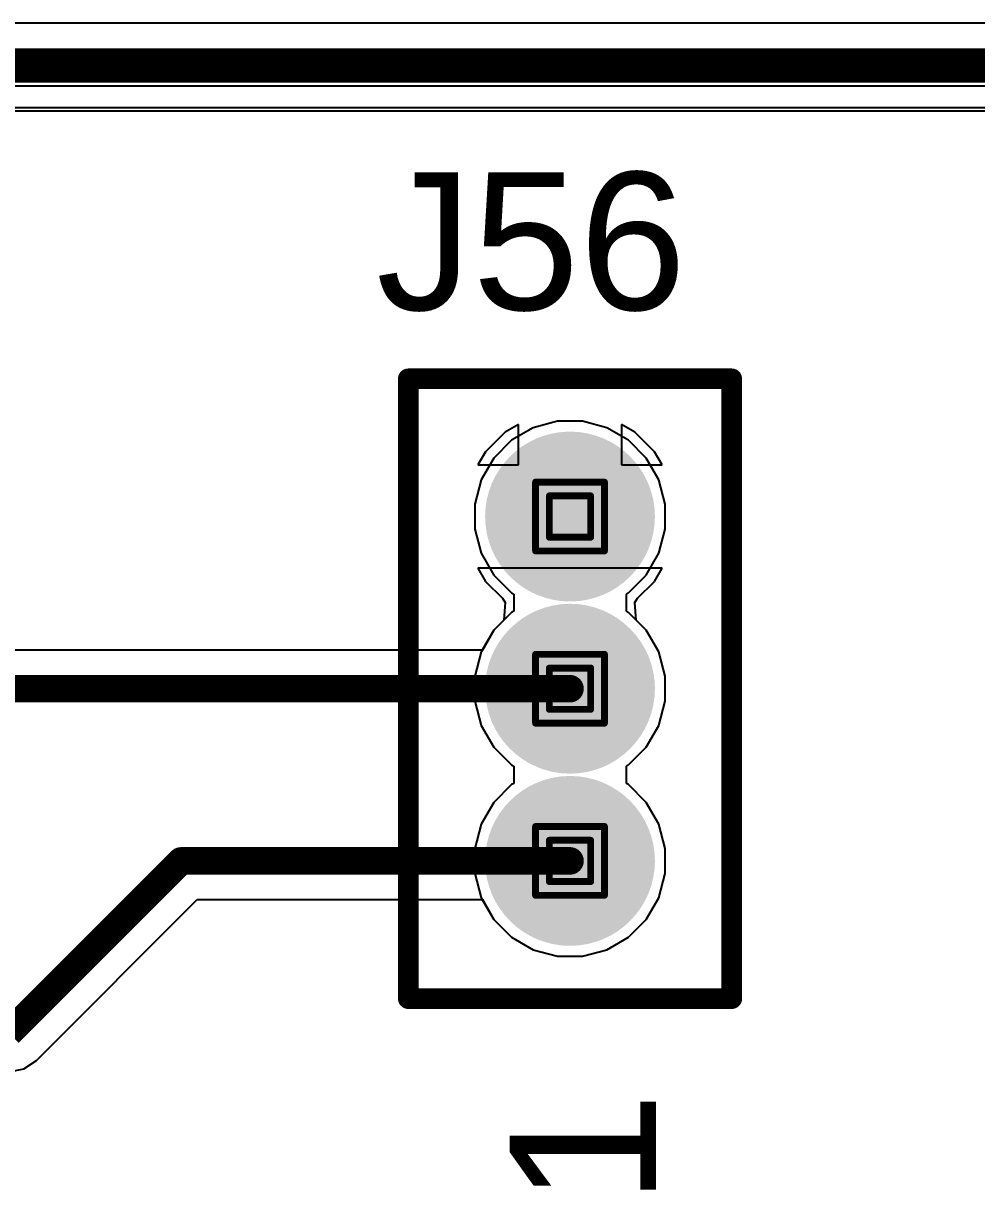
# Model space of a CAD drawing. Header units: inches. Extents: x -0.1 to 17.9, y -0.8 to 4.8.
# Drawn here: x 1.8891 to 2.1662, y 1.7245 to 2.0632 of the extents above; entities that cross this region are included whole.
import ezdxf

# ---------------------------------------------------------------- set-up
doc = ezdxf.new("R2010")
doc.units = ezdxf.units.IN
doc.header["$MEASUREMENT"] = 0
for name, color, linetype in [('Bottom Layer 1', 5, 'Continuous'), ('Bottom Solder', 6, 'Continuous'), ('Drill Drawing', 1, 'Continuous'), ('GND+Signal', 16, 'Continuous'), ('Multi-Layer', 9, 'Continuous'), ('Pad Holes', 156, 'Continuous'), ('PWR+Signal', 76, 'Continuous'), ('Top 3D Body', 56, 'Continuous'), ('Top Layer 1', 1, 'Continuous'), ('Top Overlay', 2, 'Continuous'), ('Top Solder', 216, 'Continuous')]:
    doc.layers.add(name, color=color, linetype=linetype)
doc.styles.add('Arial', font='', dxfattribs={"height": 0.2})
doc.styles.get('Arial').set_extended_font_data('Arial')

# ---------------------------------------------------------------- blocks, each defined once
blk = doc.blocks.new('HDR_1_3_S_________1_27____68')
at = {"layer": 'Bottom Layer 1'}
h = blk.add_hatch(color=5, dxfattribs=at)
edge = h.paths.add_edge_path()
edge.add_arc((-0.05, 0), 0.02067, 0, 360)
h = blk.add_hatch(color=5, dxfattribs=at)
edge = h.paths.add_edge_path()
edge.add_arc((-0.05, 0), 0.02067, 0, 360)
h = blk.add_hatch(color=5, dxfattribs=at)
edge = h.paths.add_edge_path()
edge.add_arc((0, 0), 0.02067, 0, 360)
h = blk.add_hatch(color=5, dxfattribs=at)
edge = h.paths.add_edge_path()
edge.add_arc((0.05, 0), 0.02067, 0, 360)
at = {"layer": 'Bottom Solder'}
h = blk.add_hatch(color=6, dxfattribs=at)
edge = h.paths.add_edge_path()
edge.add_arc((-0.05, 0), 0.02467, 0, 360)
h = blk.add_hatch(color=6, dxfattribs=at)
edge = h.paths.add_edge_path()
edge.add_arc((-0.05, 0), 0.02467, 0, 360)
h = blk.add_hatch(color=6, dxfattribs=at)
edge = h.paths.add_edge_path()
edge.add_arc((0, 0), 0.02467, 0, 360)
h = blk.add_hatch(color=6, dxfattribs=at)
edge = h.paths.add_edge_path()
edge.add_arc((0.05, 0), 0.02467, 0, 360)
at = {"layer": 'GND+Signal'}
h = blk.add_hatch(color=16, dxfattribs=at)
edge = h.paths.add_edge_path()
edge.add_arc((-0.05, 0), 0.02067, 0, 360)
h = blk.add_hatch(color=16, dxfattribs=at)
edge = h.paths.add_edge_path()
edge.add_arc((-0.05, 0), 0.02067, 0, 360)
h = blk.add_hatch(color=16, dxfattribs=at)
edge = h.paths.add_edge_path()
edge.add_arc((0, 0), 0.02067, 0, 360)
h = blk.add_hatch(color=16, dxfattribs=at)
edge = h.paths.add_edge_path()
edge.add_arc((0.05, 0), 0.02067, 0, 360)
at = {"layer": 'Multi-Layer'}
h = blk.add_hatch(color=9, dxfattribs=at)
edge = h.paths.add_edge_path()
edge.add_arc((-0.05, 0), 0.02067, 0, 360)
h = blk.add_hatch(color=9, dxfattribs=at)
edge = h.paths.add_edge_path()
edge.add_arc((-0.05, 0), 0.02067, 0, 360)
h = blk.add_hatch(color=9, dxfattribs=at)
edge = h.paths.add_edge_path()
edge.add_arc((0, 0), 0.02067, 0, 360)
h = blk.add_hatch(color=9, dxfattribs=at)
edge = h.paths.add_edge_path()
edge.add_arc((0.05, 0), 0.02067, 0, 360)
at = {"layer": 'Pad Holes'}
h = blk.add_hatch(color=7, dxfattribs=at)
edge = h.paths.add_edge_path()
edge.add_arc((-0.05, 0), 0.01417, 0, 360)
h = blk.add_hatch(color=7, dxfattribs=at)
edge = h.paths.add_edge_path()
edge.add_arc((-0.05, 0), 0.01417, 0, 360)
h = blk.add_hatch(color=7, dxfattribs=at)
edge = h.paths.add_edge_path()
edge.add_arc((0, 0), 0.01417, 0, 360)
h = blk.add_hatch(color=7, dxfattribs=at)
edge = h.paths.add_edge_path()
edge.add_arc((0.05, 0), 0.01417, 0, 360)
at = {"layer": 'PWR+Signal'}
h = blk.add_hatch(color=76, dxfattribs=at)
edge = h.paths.add_edge_path()
edge.add_arc((-0.05, 0), 0.02067, 0, 360)
h = blk.add_hatch(color=76, dxfattribs=at)
edge = h.paths.add_edge_path()
edge.add_arc((-0.05, 0), 0.02067, 0, 360)
h = blk.add_hatch(color=76, dxfattribs=at)
edge = h.paths.add_edge_path()
edge.add_arc((0, 0), 0.02067, 0, 360)
h = blk.add_hatch(color=76, dxfattribs=at)
edge = h.paths.add_edge_path()
edge.add_arc((0.05, 0), 0.02067, 0, 360)
at = {"layer": 'Top Layer 1'}
h = blk.add_hatch(color=1, dxfattribs=at)
edge = h.paths.add_edge_path()
edge.add_arc((-0.05, 0), 0.02067, 0, 360)
h = blk.add_hatch(color=1, dxfattribs=at)
edge = h.paths.add_edge_path()
edge.add_arc((-0.05, 0), 0.02067, 0, 360)
h = blk.add_hatch(color=1, dxfattribs=at)
edge = h.paths.add_edge_path()
edge.add_arc((0, 0), 0.02067, 0, 360)
h = blk.add_hatch(color=1, dxfattribs=at)
edge = h.paths.add_edge_path()
edge.add_arc((0.05, 0), 0.02067, 0, 360)
at = {"layer": 'Top Solder'}
h = blk.add_hatch(color=216, dxfattribs=at)
edge = h.paths.add_edge_path()
edge.add_arc((-0.05, 0), 0.02467, 0, 360)
h = blk.add_hatch(color=216, dxfattribs=at)
edge = h.paths.add_edge_path()
edge.add_arc((-0.05, 0), 0.02467, 0, 360)
h = blk.add_hatch(color=216, dxfattribs=at)
edge = h.paths.add_edge_path()
edge.add_arc((0, 0), 0.02467, 0, 360)
h = blk.add_hatch(color=216, dxfattribs=at)
edge = h.paths.add_edge_path()
edge.add_arc((0.05, 0), 0.02467, 0, 360)
at = {"layer": 'Top Overlay'}
for points in [[(-0.09, 0.04713, 0.005, 0.005, 0), (-0.09, -0.04689, 0.005, 0.005, 0)], [(-0.09, 0.04713, 0.005, 0.005, 0), (0.09, 0.04713, 0.005, 0.005, 0)], [(0.09, 0.04713, 0.005, 0.005, 0), (0.09, -0.04689, 0.005, 0.005, 0)], [(-0.09, -0.04689, 0.005, 0.005, 0), (0.09, -0.04689, 0.005, 0.005, 0)]]:
    blk.add_lwpolyline(points, format="xyseb", dxfattribs=at)
for points in [[(-0.09125, 0.04713, 0.0025, 0.0025, 1), (-0.08875, 0.04713, 0.0025, 0.0025, 1)], [(-0.09125, 0.04713, 0.0025, 0.0025, 1), (-0.08875, 0.04713, 0.0025, 0.0025, 1)], [(0.08875, 0.04713, 0.0025, 0.0025, 1), (0.09125, 0.04713, 0.0025, 0.0025, 1)], [(0.08875, 0.04713, 0.0025, 0.0025, 1), (0.09125, 0.04713, 0.0025, 0.0025, 1)], [(-0.09125, -0.04689, 0.0025, 0.0025, 1), (-0.08875, -0.04689, 0.0025, 0.0025, 1)], [(-0.09125, -0.04689, 0.0025, 0.0025, 1), (-0.08875, -0.04689, 0.0025, 0.0025, 1)], [(0.08875, -0.04689, 0.0025, 0.0025, 1), (0.09125, -0.04689, 0.0025, 0.0025, 1)], [(0.08875, -0.04689, 0.0025, 0.0025, 1), (0.09125, -0.04689, 0.0025, 0.0025, 1)]]:
    blk.add_lwpolyline(points, format="xyseb", close=True, dxfattribs=at)

msp = doc.modelspace()

# ---------------------------------------------------------------- hatches: boundary and pattern name
at = {"layer": 'Pad Holes'}
h = msp.add_hatch(color=7, dxfattribs=at)
edge = h.paths.add_edge_path()
edge.add_arc((2.001, 1.96), 0.0015, 0, 360)
h = msp.add_hatch(color=7, dxfattribs=at)
edge = h.paths.add_edge_path()
edge.add_arc((2.001, 1.96), 0.0015, 0, 360)
h = msp.add_hatch(color=7, dxfattribs=at)
edge = h.paths.add_edge_path()
edge.add_arc((2.095, 1.96), 0.0015, 0, 360)
h = msp.add_hatch(color=7, dxfattribs=at)
edge = h.paths.add_edge_path()
edge.add_arc((2.095, 1.96), 0.0015, 0, 360)
h = msp.add_hatch(color=7, dxfattribs=at)
edge = h.paths.add_edge_path()
edge.add_arc((2.001, 1.78), 0.0015, 0, 360)
h = msp.add_hatch(color=7, dxfattribs=at)
edge = h.paths.add_edge_path()
edge.add_arc((2.001, 1.78), 0.0015, 0, 360)
h = msp.add_hatch(color=7, dxfattribs=at)
edge = h.paths.add_edge_path()
edge.add_arc((2.095, 1.78), 0.0015, 0, 360)
h = msp.add_hatch(color=7, dxfattribs=at)
edge = h.paths.add_edge_path()
edge.add_arc((2.095, 1.78), 0.0015, 0, 360)
at = {"layer": 'Top 3D Body'}
h = msp.add_hatch(color=56, dxfattribs=at)
edge = h.paths.add_edge_path()
edge.add_arc((2.001, 1.96), 0.0015, 0, 360)
h = msp.add_hatch(color=56, dxfattribs=at)
edge = h.paths.add_edge_path()
edge.add_arc((2.001, 1.96), 0.0015, 0, 360)
h = msp.add_hatch(color=56, dxfattribs=at)
edge = h.paths.add_edge_path()
edge.add_arc((2.095, 1.96), 0.0015, 0, 360)
h = msp.add_hatch(color=56, dxfattribs=at)
edge = h.paths.add_edge_path()
edge.add_arc((2.095, 1.96), 0.0015, 0, 360)
h = msp.add_hatch(color=56, dxfattribs=at)
edge = h.paths.add_edge_path()
edge.add_arc((2.001, 1.78), 0.0015, 0, 360)
h = msp.add_hatch(color=56, dxfattribs=at)
edge = h.paths.add_edge_path()
edge.add_arc((2.001, 1.78), 0.0015, 0, 360)
h = msp.add_hatch(color=56, dxfattribs=at)
edge = h.paths.add_edge_path()
edge.add_arc((2.095, 1.78), 0.0015, 0, 360)
h = msp.add_hatch(color=56, dxfattribs=at)
edge = h.paths.add_edge_path()
edge.add_arc((2.095, 1.78), 0.0015, 0, 360)

# ---------------------------------------------------------------- linework, layer by layer
at = {"layer": 'Bottom Layer 1'}
for p, q in [((2.38793, 2.06324), (1.52037, 2.06324)), ((1.52037, 2.03876), (2.393, 2.03876)), ((2.02917, 1.94454), (2.02346, 1.93883)), ((2.033, 1.94675), (2.02917, 1.94454)), ((2.033, 1.935), (2.033, 1.94675)), ((2.06683, 1.94454), (2.063, 1.94675)), ((2.063, 1.94675), (2.063, 1.935)), ((2.07254, 1.93883), (2.06683, 1.94454)), ((2.02346, 1.93883), (2.02125, 1.935)), ((2.07475, 1.935), (2.07254, 1.93883)), ((2.02125, 1.935), (2.033, 1.935)), ((2.063, 1.935), (2.07475, 1.935)), ((2.048, 1.905), (2.02125, 1.905)), ((2.02125, 1.905), (2.02346, 1.90117)), ((2.07475, 1.905), (2.048, 1.905)), ((2.07254, 1.90117), (2.07475, 1.905)), ((2.02346, 1.90117), (2.02836, 1.89627)), ((2.06764, 1.89627), (2.07254, 1.90117)), ((2.02836, 1.89627), (2.02914, 1.89505)), ((2.02914, 1.89505), (2.02878, 1.88991)), ((2.06686, 1.89505), (2.06764, 1.89627)), ((2.06722, 1.88991), (2.06686, 1.89505)), ((2.02586, 1.88699), (2.02222, 1.88068)), ((2.02878, 1.88991), (2.02586, 1.88699)), ((2.07014, 1.88699), (2.06722, 1.88991)), ((2.07378, 1.88068), (2.07014, 1.88699)), ((2.02222, 1.88068), (2.02033, 1.87364)), ((2.07567, 1.87364), (2.07378, 1.88068)), ((2.02033, 1.87364), (2.02033, 1.86636)), ((2.07567, 1.86636), (2.07567, 1.87364)), ((2.02033, 1.86636), (2.02222, 1.85932)), ((2.07378, 1.85932), (2.07567, 1.86636)), ((2.02222, 1.85932), (2.02586, 1.85301)), ((2.07014, 1.85301), (2.07378, 1.85932)), ((2.02586, 1.85301), (2.03101, 1.84786)), ((2.06499, 1.84786), (2.07014, 1.85301)), ((2.03101, 1.84786), (2.03163, 1.8475)), ((2.03163, 1.8475), (2.03163, 1.8425)), ((2.06437, 1.8475), (2.06499, 1.84786)), ((2.06437, 1.8425), (2.06437, 1.8475)), ((2.03101, 1.84214), (2.02586, 1.83699)), ((2.03163, 1.8425), (2.03101, 1.84214)), ((2.06499, 1.84214), (2.06437, 1.8425)), ((2.07014, 1.83699), (2.06499, 1.84214)), ((2.02586, 1.83699), (2.02222, 1.83068)), ((2.07378, 1.83068), (2.07014, 1.83699)), ((2.02222, 1.83068), (2.02033, 1.82364)), ((2.07567, 1.82364), (2.07378, 1.83068)), ((2.02033, 1.82364), (2.02033, 1.81636)), ((2.07567, 1.81636), (2.07567, 1.82364)), ((2.02033, 1.81636), (2.02222, 1.80932)), ((2.07378, 1.80932), (2.07567, 1.81636)), ((2.02222, 1.80932), (2.02586, 1.80301)), ((2.07014, 1.80301), (2.07378, 1.80932)), ((2.02586, 1.80301), (2.03101, 1.79786)), ((2.06499, 1.79786), (2.07014, 1.80301)), ((2.03101, 1.79786), (2.03732, 1.79422)), ((2.05868, 1.79422), (2.06499, 1.79786)), ((2.03732, 1.79422), (2.04436, 1.79233)), ((2.04436, 1.79233), (2.05164, 1.79233)), ((2.05164, 1.79233), (2.05868, 1.79422))]:
    msp.add_line(p, q, dxfattribs=at)
msp.add_lwpolyline([(1.506, 2.051, 0.01, 0.01, 0), (2.393, 2.051, 0.01, 0.01, 0)], format="xyseb", dxfattribs=at)
at = {"layer": 'Drill Drawing'}
for points in [[(2.038, 1.93, 0.002, 0.002, 0), (2.058, 1.93, 0.002, 0.002, 0)], [(2.038, 1.91, 0.002, 0.002, 0), (2.038, 1.93, 0.002, 0.002, 0)], [(2.058, 1.91, 0.002, 0.002, 0), (2.058, 1.93, 0.002, 0.002, 0)], [(2.042, 1.926, 0.002, 0.002, 0), (2.054, 1.926, 0.002, 0.002, 0)], [(2.042, 1.914, 0.002, 0.002, 0), (2.042, 1.926, 0.002, 0.002, 0)], [(2.054, 1.914, 0.002, 0.002, 0), (2.054, 1.926, 0.002, 0.002, 0)], [(2.042, 1.914, 0.002, 0.002, 0), (2.054, 1.914, 0.002, 0.002, 0)], [(2.038, 1.91, 0.002, 0.002, 0), (2.058, 1.91, 0.002, 0.002, 0)], [(2.038, 1.88, 0.002, 0.002, 0), (2.058, 1.88, 0.002, 0.002, 0)], [(2.038, 1.86, 0.002, 0.002, 0), (2.038, 1.88, 0.002, 0.002, 0)], [(2.058, 1.86, 0.002, 0.002, 0), (2.058, 1.88, 0.002, 0.002, 0)], [(2.042, 1.876, 0.002, 0.002, 0), (2.054, 1.876, 0.002, 0.002, 0)], [(2.042, 1.864, 0.002, 0.002, 0), (2.042, 1.876, 0.002, 0.002, 0)], [(2.054, 1.864, 0.002, 0.002, 0), (2.054, 1.876, 0.002, 0.002, 0)], [(2.042, 1.864, 0.002, 0.002, 0), (2.054, 1.864, 0.002, 0.002, 0)], [(2.038, 1.86, 0.002, 0.002, 0), (2.058, 1.86, 0.002, 0.002, 0)], [(2.038, 1.83, 0.002, 0.002, 0), (2.058, 1.83, 0.002, 0.002, 0)], [(2.038, 1.81, 0.002, 0.002, 0), (2.038, 1.83, 0.002, 0.002, 0)], [(2.058, 1.81, 0.002, 0.002, 0), (2.058, 1.83, 0.002, 0.002, 0)], [(2.042, 1.826, 0.002, 0.002, 0), (2.054, 1.826, 0.002, 0.002, 0)], [(2.042, 1.814, 0.002, 0.002, 0), (2.042, 1.826, 0.002, 0.002, 0)], [(2.054, 1.814, 0.002, 0.002, 0), (2.054, 1.826, 0.002, 0.002, 0)], [(2.042, 1.814, 0.002, 0.002, 0), (2.054, 1.814, 0.002, 0.002, 0)], [(2.038, 1.81, 0.002, 0.002, 0), (2.058, 1.81, 0.002, 0.002, 0)]]:
    msp.add_lwpolyline(points, format="xyseb", dxfattribs=at)
for points in [[(2.0375, 1.93, 0.001, 0.001, 1), (2.0385, 1.93, 0.001, 0.001, 1)], [(2.0375, 1.93, 0.001, 0.001, 1), (2.0385, 1.93, 0.001, 0.001, 1)], [(2.0575, 1.93, 0.001, 0.001, 1), (2.0585, 1.93, 0.001, 0.001, 1)], [(2.0575, 1.93, 0.001, 0.001, 1), (2.0585, 1.93, 0.001, 0.001, 1)], [(2.0415, 1.926, 0.001, 0.001, 1), (2.0425, 1.926, 0.001, 0.001, 1)], [(2.0415, 1.926, 0.001, 0.001, 1), (2.0425, 1.926, 0.001, 0.001, 1)], [(2.0535, 1.926, 0.001, 0.001, 1), (2.0545, 1.926, 0.001, 0.001, 1)], [(2.0535, 1.926, 0.001, 0.001, 1), (2.0545, 1.926, 0.001, 0.001, 1)], [(2.0415, 1.914, 0.001, 0.001, 1), (2.0425, 1.914, 0.001, 0.001, 1)], [(2.0415, 1.914, 0.001, 0.001, 1), (2.0425, 1.914, 0.001, 0.001, 1)], [(2.0535, 1.914, 0.001, 0.001, 1), (2.0545, 1.914, 0.001, 0.001, 1)], [(2.0535, 1.914, 0.001, 0.001, 1), (2.0545, 1.914, 0.001, 0.001, 1)], [(2.0375, 1.91, 0.001, 0.001, 1), (2.0385, 1.91, 0.001, 0.001, 1)], [(2.0375, 1.91, 0.001, 0.001, 1), (2.0385, 1.91, 0.001, 0.001, 1)], [(2.0575, 1.91, 0.001, 0.001, 1), (2.0585, 1.91, 0.001, 0.001, 1)], [(2.0575, 1.91, 0.001, 0.001, 1), (2.0585, 1.91, 0.001, 0.001, 1)], [(2.0375, 1.88, 0.001, 0.001, 1), (2.0385, 1.88, 0.001, 0.001, 1)], [(2.0375, 1.88, 0.001, 0.001, 1), (2.0385, 1.88, 0.001, 0.001, 1)], [(2.0575, 1.88, 0.001, 0.001, 1), (2.0585, 1.88, 0.001, 0.001, 1)], [(2.0575, 1.88, 0.001, 0.001, 1), (2.0585, 1.88, 0.001, 0.001, 1)], [(2.0415, 1.876, 0.001, 0.001, 1), (2.0425, 1.876, 0.001, 0.001, 1)], [(2.0415, 1.876, 0.001, 0.001, 1), (2.0425, 1.876, 0.001, 0.001, 1)], [(2.0535, 1.876, 0.001, 0.001, 1), (2.0545, 1.876, 0.001, 0.001, 1)], [(2.0535, 1.876, 0.001, 0.001, 1), (2.0545, 1.876, 0.001, 0.001, 1)], [(2.0415, 1.864, 0.001, 0.001, 1), (2.0425, 1.864, 0.001, 0.001, 1)], [(2.0415, 1.864, 0.001, 0.001, 1), (2.0425, 1.864, 0.001, 0.001, 1)], [(2.0535, 1.864, 0.001, 0.001, 1), (2.0545, 1.864, 0.001, 0.001, 1)], [(2.0535, 1.864, 0.001, 0.001, 1), (2.0545, 1.864, 0.001, 0.001, 1)], [(2.0375, 1.86, 0.001, 0.001, 1), (2.0385, 1.86, 0.001, 0.001, 1)], [(2.0375, 1.86, 0.001, 0.001, 1), (2.0385, 1.86, 0.001, 0.001, 1)], [(2.0575, 1.86, 0.001, 0.001, 1), (2.0585, 1.86, 0.001, 0.001, 1)], [(2.0575, 1.86, 0.001, 0.001, 1), (2.0585, 1.86, 0.001, 0.001, 1)], [(2.0375, 1.83, 0.001, 0.001, 1), (2.0385, 1.83, 0.001, 0.001, 1)], [(2.0375, 1.83, 0.001, 0.001, 1), (2.0385, 1.83, 0.001, 0.001, 1)], [(2.0575, 1.83, 0.001, 0.001, 1), (2.0585, 1.83, 0.001, 0.001, 1)], [(2.0575, 1.83, 0.001, 0.001, 1), (2.0585, 1.83, 0.001, 0.001, 1)], [(2.0415, 1.826, 0.001, 0.001, 1), (2.0425, 1.826, 0.001, 0.001, 1)], [(2.0415, 1.826, 0.001, 0.001, 1), (2.0425, 1.826, 0.001, 0.001, 1)], [(2.0535, 1.826, 0.001, 0.001, 1), (2.0545, 1.826, 0.001, 0.001, 1)], [(2.0535, 1.826, 0.001, 0.001, 1), (2.0545, 1.826, 0.001, 0.001, 1)], [(2.0415, 1.814, 0.001, 0.001, 1), (2.0425, 1.814, 0.001, 0.001, 1)], [(2.0415, 1.814, 0.001, 0.001, 1), (2.0425, 1.814, 0.001, 0.001, 1)], [(2.0535, 1.814, 0.001, 0.001, 1), (2.0545, 1.814, 0.001, 0.001, 1)], [(2.0535, 1.814, 0.001, 0.001, 1), (2.0545, 1.814, 0.001, 0.001, 1)], [(2.0375, 1.81, 0.001, 0.001, 1), (2.0385, 1.81, 0.001, 0.001, 1)], [(2.0375, 1.81, 0.001, 0.001, 1), (2.0385, 1.81, 0.001, 0.001, 1)], [(2.0575, 1.81, 0.001, 0.001, 1), (2.0585, 1.81, 0.001, 0.001, 1)], [(2.0575, 1.81, 0.001, 0.001, 1), (2.0585, 1.81, 0.001, 0.001, 1)]]:
    msp.add_lwpolyline(points, format="xyseb", close=True, dxfattribs=at)
at = {"layer": 'GND+Signal'}
for p, q in [((3.00135, 2.045), (1.59222, 2.045)), ((1.59222, 2.03786), (2.99257, 2.03786)), ((2.02917, 1.94454), (2.02346, 1.93883)), ((2.033, 1.94675), (2.02917, 1.94454)), ((2.033, 1.935), (2.033, 1.94675)), ((2.06683, 1.94454), (2.063, 1.94675)), ((2.063, 1.94675), (2.063, 1.935)), ((2.07254, 1.93883), (2.06683, 1.94454)), ((2.02346, 1.93883), (2.02125, 1.935)), ((2.07475, 1.935), (2.07254, 1.93883)), ((2.02125, 1.935), (2.033, 1.935)), ((2.063, 1.935), (2.07475, 1.935)), ((2.048, 1.905), (2.02125, 1.905)), ((2.02125, 1.905), (2.02346, 1.90117)), ((2.07475, 1.905), (2.048, 1.905)), ((2.07254, 1.90117), (2.07475, 1.905)), ((2.02346, 1.90117), (2.02836, 1.89627)), ((2.06764, 1.89627), (2.07254, 1.90117)), ((2.02836, 1.89627), (2.02914, 1.89505)), ((2.02914, 1.89505), (2.02878, 1.88991)), ((2.06686, 1.89505), (2.06764, 1.89627)), ((2.06722, 1.88991), (2.06686, 1.89505)), ((2.02586, 1.88699), (2.02222, 1.88068)), ((2.02878, 1.88991), (2.02586, 1.88699)), ((2.07014, 1.88699), (2.06722, 1.88991)), ((2.07378, 1.88068), (2.07014, 1.88699)), ((2.02222, 1.88068), (2.02033, 1.87364)), ((2.07567, 1.87364), (2.07378, 1.88068)), ((2.02033, 1.87364), (2.02033, 1.86636)), ((2.07567, 1.86636), (2.07567, 1.87364)), ((2.02033, 1.86636), (2.02222, 1.85932)), ((2.07378, 1.85932), (2.07567, 1.86636)), ((2.02222, 1.85932), (2.02586, 1.85301)), ((2.07014, 1.85301), (2.07378, 1.85932)), ((2.02586, 1.85301), (2.03101, 1.84786)), ((2.06499, 1.84786), (2.07014, 1.85301)), ((2.03101, 1.84786), (2.03163, 1.8475)), ((2.03163, 1.8475), (2.03163, 1.8425)), ((2.06437, 1.8475), (2.06499, 1.84786)), ((2.06437, 1.8425), (2.06437, 1.8475)), ((2.03101, 1.84214), (2.02586, 1.83699)), ((2.03163, 1.8425), (2.03101, 1.84214)), ((2.06499, 1.84214), (2.06437, 1.8425)), ((2.07014, 1.83699), (2.06499, 1.84214)), ((2.02586, 1.83699), (2.02222, 1.83068)), ((2.07378, 1.83068), (2.07014, 1.83699)), ((2.02222, 1.83068), (2.02033, 1.82364)), ((2.07567, 1.82364), (2.07378, 1.83068)), ((2.02033, 1.82364), (2.02033, 1.81636)), ((2.07567, 1.81636), (2.07567, 1.82364)), ((2.02033, 1.81636), (2.02222, 1.80932)), ((2.07378, 1.80932), (2.07567, 1.81636)), ((2.02222, 1.80932), (2.02586, 1.80301)), ((2.07014, 1.80301), (2.07378, 1.80932)), ((2.02586, 1.80301), (2.03101, 1.79786)), ((2.06499, 1.79786), (2.07014, 1.80301)), ((2.03101, 1.79786), (2.03732, 1.79422)), ((2.05868, 1.79422), (2.06499, 1.79786)), ((2.03732, 1.79422), (2.04436, 1.79233)), ((2.04436, 1.79233), (2.05164, 1.79233)), ((2.05164, 1.79233), (2.05868, 1.79422))]:
    msp.add_line(p, q, dxfattribs=at)
at = {"layer": 'PWR+Signal'}
for p, q in [((2.04436, 1.94767), (2.03732, 1.94578)), ((2.05164, 1.94767), (2.04436, 1.94767)), ((2.05868, 1.94578), (2.05164, 1.94767)), ((2.03732, 1.94578), (2.03101, 1.94214)), ((2.06499, 1.94214), (2.05868, 1.94578)), ((2.03101, 1.94214), (2.02586, 1.93699)), ((2.07014, 1.93699), (2.06499, 1.94214)), ((2.02586, 1.93699), (2.02222, 1.93068)), ((2.07378, 1.93068), (2.07014, 1.93699)), ((2.02222, 1.93068), (2.02033, 1.92364)), ((2.07567, 1.92364), (2.07378, 1.93068)), ((2.02033, 1.92364), (2.02033, 1.91636)), ((2.07567, 1.91636), (2.07567, 1.92364)), ((2.02033, 1.91636), (2.02222, 1.90932)), ((2.07378, 1.90932), (2.07567, 1.91636)), ((2.02222, 1.90932), (2.02586, 1.90301)), ((2.07014, 1.90301), (2.07378, 1.90932)), ((2.02586, 1.90301), (2.03101, 1.89786)), ((2.06499, 1.89786), (2.07014, 1.90301)), ((2.03101, 1.89786), (2.03163, 1.8975)), ((2.03163, 1.8975), (2.03163, 1.8925)), ((2.06437, 1.8975), (2.06499, 1.89786)), ((2.06437, 1.8925), (2.06437, 1.8975)), ((2.03101, 1.89214), (2.02586, 1.88699)), ((2.03163, 1.8925), (2.03101, 1.89214)), ((2.06499, 1.89214), (2.06437, 1.8925)), ((2.07014, 1.88699), (2.06499, 1.89214)), ((2.02586, 1.88699), (2.02222, 1.88068)), ((2.07378, 1.88068), (2.07014, 1.88699)), ((2.02222, 1.88068), (2.02033, 1.87364)), ((2.07567, 1.87364), (2.07378, 1.88068)), ((2.02033, 1.87364), (2.02033, 1.86636)), ((2.07567, 1.86636), (2.07567, 1.87364)), ((2.02033, 1.86636), (2.02222, 1.85932)), ((2.07378, 1.85932), (2.07567, 1.86636)), ((2.02222, 1.85932), (2.02586, 1.85301)), ((2.07014, 1.85301), (2.07378, 1.85932)), ((2.02586, 1.85301), (2.03101, 1.84786)), ((2.06499, 1.84786), (2.07014, 1.85301)), ((2.03101, 1.84786), (2.03163, 1.8475)), ((2.03163, 1.8475), (2.03163, 1.8425)), ((2.06437, 1.8475), (2.06499, 1.84786)), ((2.06437, 1.8425), (2.06437, 1.8475)), ((2.03101, 1.84214), (2.02586, 1.83699)), ((2.03163, 1.8425), (2.03101, 1.84214)), ((2.06499, 1.84214), (2.06437, 1.8425)), ((2.07014, 1.83699), (2.06499, 1.84214)), ((2.02586, 1.83699), (2.02222, 1.83068)), ((2.07378, 1.83068), (2.07014, 1.83699)), ((2.02222, 1.83068), (2.02033, 1.82364)), ((2.07567, 1.82364), (2.07378, 1.83068)), ((2.02033, 1.82364), (2.02033, 1.81636)), ((2.07567, 1.81636), (2.07567, 1.82364)), ((2.02033, 1.81636), (2.02222, 1.80932)), ((2.07378, 1.80932), (2.07567, 1.81636)), ((2.02222, 1.80932), (2.02586, 1.80301)), ((2.07014, 1.80301), (2.07378, 1.80932)), ((2.02586, 1.80301), (2.03101, 1.79786)), ((2.06499, 1.79786), (2.07014, 1.80301)), ((2.03101, 1.79786), (2.03732, 1.79422)), ((2.05868, 1.79422), (2.06499, 1.79786)), ((2.03732, 1.79422), (2.04436, 1.79233)), ((2.04436, 1.79233), (2.05164, 1.79233)), ((2.05164, 1.79233), (2.05868, 1.79422))]:
    msp.add_line(p, q, dxfattribs=at)
at = {"layer": 'Top 3D Body'}
for points in [[(2.001, 1.96, 0.006, 0.006, 0), (2.095, 1.96, 0.006, 0.006, 0)], [(2.001, 1.78, 0.006, 0.006, 0), (2.001, 1.96, 0.006, 0.006, 0)], [(2.095, 1.78, 0.006, 0.006, 0), (2.095, 1.96, 0.006, 0.006, 0)], [(2.001, 1.78, 0.006, 0.006, 0), (2.095, 1.78, 0.006, 0.006, 0)]]:
    msp.add_lwpolyline(points, format="xyseb", dxfattribs=at)
for points in [[(1.9995, 1.96, 0.003, 0.003, 1), (2.0025, 1.96, 0.003, 0.003, 1)], [(1.9995, 1.96, 0.003, 0.003, 1), (2.0025, 1.96, 0.003, 0.003, 1)], [(2.0935, 1.96, 0.003, 0.003, 1), (2.0965, 1.96, 0.003, 0.003, 1)], [(2.0935, 1.96, 0.003, 0.003, 1), (2.0965, 1.96, 0.003, 0.003, 1)], [(1.9995, 1.78, 0.003, 0.003, 1), (2.0025, 1.78, 0.003, 0.003, 1)], [(1.9995, 1.78, 0.003, 0.003, 1), (2.0025, 1.78, 0.003, 0.003, 1)], [(2.0935, 1.78, 0.003, 0.003, 1), (2.0965, 1.78, 0.003, 0.003, 1)], [(2.0935, 1.78, 0.003, 0.003, 1), (2.0965, 1.78, 0.003, 0.003, 1)]]:
    msp.add_lwpolyline(points, format="xyseb", close=True, dxfattribs=at)
at = {"layer": 'Top Layer 1'}
for p, q in [((2.02917, 1.94454), (2.02346, 1.93883)), ((2.033, 1.94675), (2.02917, 1.94454)), ((2.033, 1.935), (2.033, 1.94675)), ((2.06683, 1.94454), (2.063, 1.94675)), ((2.063, 1.94675), (2.063, 1.935)), ((2.07254, 1.93883), (2.06683, 1.94454)), ((2.02346, 1.93883), (2.02125, 1.935)), ((2.07475, 1.935), (2.07254, 1.93883)), ((2.02125, 1.935), (2.033, 1.935)), ((2.063, 1.935), (2.07475, 1.935)), ((2.048, 1.905), (2.02125, 1.905)), ((2.02125, 1.905), (2.02346, 1.90117)), ((2.07475, 1.905), (2.048, 1.905)), ((2.07254, 1.90117), (2.07475, 1.905)), ((2.02346, 1.90117), (2.02836, 1.89627)), ((2.06764, 1.89627), (2.07254, 1.90117)), ((2.02836, 1.89627), (2.02914, 1.89505)), ((2.02914, 1.89505), (2.02878, 1.88991)), ((2.06686, 1.89505), (2.06764, 1.89627)), ((2.06722, 1.88991), (2.06686, 1.89505)), ((2.02586, 1.88699), (2.02253, 1.88122)), ((2.02878, 1.88991), (2.02586, 1.88699)), ((2.07014, 1.88699), (2.06722, 1.88991)), ((2.07378, 1.88068), (2.07014, 1.88699)), ((2.02253, 1.88122), (1.70243, 1.88122)), ((2.07567, 1.87364), (2.07378, 1.88068)), ((2.07567, 1.86636), (2.07567, 1.87364)), ((2.07378, 1.85932), (2.07567, 1.86636)), ((2.07014, 1.85301), (2.07378, 1.85932)), ((2.06499, 1.84786), (2.07014, 1.85301)), ((2.06437, 1.8475), (2.06499, 1.84786)), ((2.06437, 1.8425), (2.06437, 1.8475)), ((2.06499, 1.84214), (2.06437, 1.8425)), ((2.07014, 1.83699), (2.06499, 1.84214)), ((2.07378, 1.83068), (2.07014, 1.83699)), ((2.07567, 1.82364), (2.07378, 1.83068)), ((2.07567, 1.81636), (2.07567, 1.82364)), ((2.07378, 1.80932), (2.07567, 1.81636)), ((1.89293, 1.76207), (1.93965, 1.80878)), ((1.93965, 1.80878), (2.02253, 1.80878)), ((2.02253, 1.80878), (2.02586, 1.80301)), ((2.07014, 1.80301), (2.07378, 1.80932)), ((2.02586, 1.80301), (2.03101, 1.79786)), ((2.06499, 1.79786), (2.07014, 1.80301)), ((2.03101, 1.79786), (2.03732, 1.79422)), ((2.05868, 1.79422), (2.06499, 1.79786)), ((2.03732, 1.79422), (2.04436, 1.79233)), ((2.04436, 1.79233), (2.05164, 1.79233)), ((2.05164, 1.79233), (2.05868, 1.79422)), ((1.88929, 1.75964), (1.89293, 1.76207)), ((1.885, 1.75878), (1.88929, 1.75964))]:
    msp.add_line(p, q, dxfattribs=at)
for points in [[(1.66, 1.87, 0.008, 0.008, 0), (2.048, 1.87, 0.008, 0.008, 0)], [(1.885, 1.77, 0.008, 0.008, 0), (1.935, 1.82, 0.008, 0.008, 0)], [(1.935, 1.82, 0.008, 0.008, 0), (2.048, 1.82, 0.008, 0.008, 0)]]:
    msp.add_lwpolyline(points, format="xyseb", dxfattribs=at)
for points in [[(2.046, 1.87, 0.004, 0.004, 1), (2.05, 1.87, 0.004, 0.004, 1)], [(1.933, 1.82, 0.004, 0.004, 1), (1.937, 1.82, 0.004, 0.004, 1)], [(1.933, 1.82, 0.004, 0.004, 1), (1.937, 1.82, 0.004, 0.004, 1)], [(2.046, 1.82, 0.004, 0.004, 1), (2.05, 1.82, 0.004, 0.004, 1)]]:
    msp.add_lwpolyline(points, format="xyseb", close=True, dxfattribs=at)

# ---------------------------------------------------------------- block references
at = {"rotation": 90}
msp.add_blockref('HDR_1_3_S_________1_27____68', (2.048, 1.87), dxfattribs=at)

# ---------------------------------------------------------------- texts
at = {"layer": 'Top 3D Body', "style": 'Arial'}
msp.add_text('1', height=0.0425, rotation=90, dxfattribs=at).set_placement((2.073, 1.72))
at = {"layer": 'Top Overlay', "style": 'Arial'}
msp.add_text('J56', height=0.04, dxfattribs=at).set_placement((1.99168, 1.98001))

doc.saveas('drawing.dxf')
